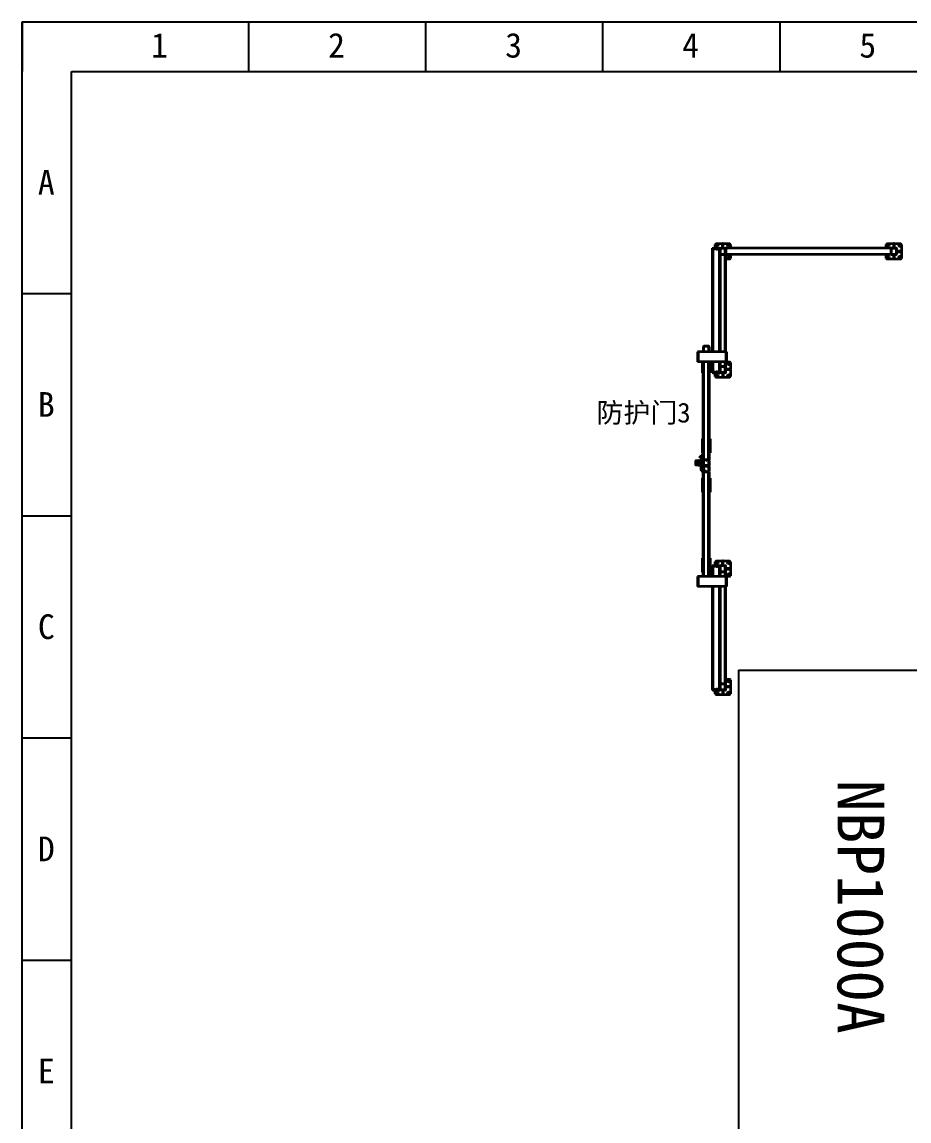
# Model space of a CAD drawing. Header units: millimetres. Extents: x 914 to 910632, y -176 to 682692.
# Drawn here: x 2233.1 to 2322.9, y 1869.6 to 1980.9 of the extents above; entities that cross this region are included whole.
import ezdxf

# ---------------------------------------------------------------- set-up
doc = ezdxf.new("R2010")
doc.units = ezdxf.units.MM
doc.linetypes.add('EB_DASHDOT', pattern=[39, 30, -3, 3, -3])
doc.layers.add('尺寸线层', color=3, linetype='Continuous', lineweight=18)
doc.layers.add('建筑', color=4, linetype='Continuous')
doc.styles.add('宋体', font='')
doc.styles.get('宋体').set_extended_font_data('宋体')

# ---------------------------------------------------------------- blocks, each defined once
blk = doc.blocks.new('后左')
at = {"color": 4, "linetype": 'Continuous', "lineweight": 35}
for p, q in [((-590.5, 734.7), (-595.5, 729.7)), ((-595.5, 687.2), (-595.5, 729.7)), ((-590.5, 734.7), (-548, 734.7)), ((-548, 734.7), (-543, 734.7)), ((-548, 709.7), (-548, 734.7)), ((-548, 704.7), (-548, 709.7)), ((-548, 709.7), (-543, 709.7)), ((-543, 734.7), (-500.5, 734.7)), ((-543, 709.7), (-543, 734.7)), ((-543, 704.7), (-543, 709.7)), ((-495.5, 729.7), (-500.5, 734.7)), ((-495.5, 729.7), (-495.5, 687.2)), ((-595.5, 687.2), (-595.5, 682.2)), ((-595.5, 687.2), (-570.5, 687.2)), ((-595.5, 639.7), (-595.5, 682.2)), ((-595.5, 682.2), (-570.5, 682.2)), ((-595.5, 639.7), (-590.5, 634.7)), ((-570.5, 687.2), (-570.5, 682.2)), ((-570.5, 687.2), (-565.5, 687.2)), ((-570.5, 682.2), (-565.5, 682.2)), ((-565.5, 699.7), (-565.5, 669.7)), ((-565.5, 664.7), (-565.5, -395.3)), ((-565.5, 664.7), (-525.5, 664.7)), ((-563, 699.7), (-563, 669.7)), ((-530.5, 704.7), (-560.5, 704.7)), ((-530.5, 702.2), (-560.5, 702.2)), ((-560.5, 667.2), (-530.5, 667.2)), ((-560.5, 664.7), (-530.5, 664.7)), ((-528, 669.7), (-528, 699.7)), ((-525.5, 669.7), (-525.5, 699.7)), ((-525.5, 687.2), (-520.5, 687.2)), ((-525.5, 682.2), (-520.5, 682.2)), ((-525.5, 664.7), (-525.5, -395.3)), ((-520.5, 687.2), (-520.5, 682.2)), ((-520.5, 687.2), (-495.5, 687.2)), ((-520.5, 682.2), (-495.5, 682.2)), ((-500.5, 634.7), (-495.5, 639.7)), ((-495.5, 687.2), (-495.5, 682.2)), ((-495.5, 682.2), (-495.5, 639.7)), ((-565.5, 634.7), (-590.5, 634.7)), ((-500.5, 634.7), (-525.5, 634.7)), ((-590.5, -365.3), (-595.5, -370.3)), ((-595.5, -412.8), (-595.5, -370.3)), ((-595.5, -412.8), (-595.5, -417.8)), ((-570.5, -412.8), (-595.5, -412.8)), ((-595.5, -460.3), (-595.5, -417.8)), ((-570.5, -417.8), (-595.5, -417.8)), ((-590.5, -365.3), (-565.5, -365.3)), ((-570.5, -412.8), (-570.5, -417.8)), ((-565.5, -412.8), (-570.5, -412.8)), ((-565.5, -417.8), (-570.5, -417.8)), ((-565.5, -395.3), (-525.5, -395.3)), ((-565.5, -400.3), (-565.5, -395.3)), ((-565.5, -430.3), (-565.5, -400.3)), ((99.5, -400.3), (-565.5, -400.3)), ((-563, -400.3), (-563, -430.3)), ((-530.5, -395.3), (-560.5, -395.3)), ((-530.5, -397.8), (-560.5, -397.8)), ((-528, -430.3), (-528, -400.3)), ((-525.5, -365.3), (-500.5, -365.3)), ((99.5, -395.3), (-525.5, -395.3)), ((-525.5, -430.3), (-525.5, -400.3)), ((-495.5, -370.3), (-500.5, -365.3)), ((-495.5, -370.3), (-495.5, -395.3)), ((99.5, -392.3), (164.5, -392.3)), ((99.5, -392.3), (99.5, -396)), ((99.5, -396), (99.5, -573.5)), ((99.5, -396), (164.5, -396)), ((169.5, -365.3), (164.5, -370.3)), ((164.5, -392.3), (164.5, -370.3)), ((164.5, -392.3), (164.5, -396)), ((199.5, -395.3), (164.5, -395.3)), ((164.5, -396), (164.5, -573.5)), ((234.5, -400.3), (164.5, -400.3)), ((169.5, -365.3), (212, -365.3)), ((194.5, -400.3), (194.5, -430.3)), ((197, -400.3), (197, -430.3)), ((229.5, -395.3), (199.5, -395.3)), ((229.5, -397.8), (199.5, -397.8)), ((217, -365.3), (212, -365.3)), ((212, -365.3), (212, -390.3)), ((217, -390.3), (212, -390.3)), ((212, -390.3), (212, -395.3)), ((217, -365.3), (259.5, -365.3)), ((217, -365.3), (217, -390.3)), ((217, -390.3), (217, -395.3)), ((234.5, -395.3), (229.5, -395.3)), ((232, -430.3), (232, -400.3)), ((234.5, -395.3), (234.5, -400.3)), ((234.5, -400.3), (234.5, -430.3)), ((234.5, -412.8), (239.5, -412.8)), ((234.5, -417.8), (239.5, -417.8)), ((239.5, -412.8), (239.5, -417.8)), ((239.5, -412.8), (264.5, -412.8)), ((239.5, -417.8), (264.5, -417.8)), ((264.5, -370.3), (259.5, -365.3)), ((264.5, -370.3), (264.5, -412.8)), ((264.5, -412.8), (264.5, -417.8)), ((264.5, -417.8), (264.5, -460.3)), ((1449.5, -365.3), (1444.5, -370.3)), ((1444.5, -412.8), (1444.5, -370.3)), ((1444.5, -412.8), (1444.5, -417.8)), ((1469.5, -412.8), (1444.5, -412.8)), ((1444.5, -460.3), (1444.5, -417.8)), ((1469.5, -417.8), (1444.5, -417.8)), ((1449.5, -365.3), (1492, -365.3)), ((1469.5, -412.8), (1469.5, -417.8)), ((1474.5, -412.8), (1469.5, -412.8)), ((1474.5, -417.8), (1469.5, -417.8)), ((1479.5, -395.3), (1474.5, -395.3)), ((1474.5, -400.3), (1474.5, -395.3)), ((1474.5, -430.3), (1474.5, -400.3)), ((1544.5, -400.3), (1474.5, -400.3)), ((1477, -400.3), (1477, -430.3)), ((1509.5, -395.3), (1479.5, -395.3)), ((1509.5, -397.8), (1479.5, -397.8)), ((1492, -365.3), (1497, -365.3)), ((1492, -390.3), (1492, -365.3)), ((1492, -390.3), (1497, -390.3)), ((1492, -395.3), (1492, -390.3)), ((1497, -365.3), (1539.5, -365.3)), ((1497, -390.3), (1497, -365.3)), ((1497, -395.3), (1497, -390.3)), ((1544.5, -395.3), (1509.5, -395.3)), ((1512, -430.3), (1512, -400.3)), ((1514.5, -430.3), (1514.5, -400.3)), ((1544.5, -370.3), (1539.5, -365.3)), ((1544.5, -370.3), (1544.5, -392.3)), ((1544.5, -392.3), (1544.5, -396)), ((1544.5, -392.3), (1609.5, -392.3)), ((1544.5, -396), (1609.5, -396)), ((1544.5, -396), (1544.5, -573.5)), ((1609.5, -392.3), (1609.5, -396)), ((2239.5, -395.3), (1609.5, -395.3)), ((1609.5, -396), (1609.5, -573.5)), ((2274.5, -400.3), (1609.5, -400.3)), ((2209.5, -365.3), (2204.5, -370.3)), ((2204.5, -395.3), (2204.5, -370.3)), ((2209.5, -365.3), (2252, -365.3)), ((2234.5, -400.3), (2234.5, -430.3)), ((2237, -400.3), (2237, -430.3)), ((2269.5, -395.3), (2239.5, -395.3)), ((2269.5, -397.8), (2239.5, -397.8)), ((2257, -365.3), (2252, -365.3)), ((2252, -365.3), (2252, -390.3)), ((2257, -390.3), (2252, -390.3)), ((2252, -390.3), (2252, -395.3)), ((2257, -365.3), (2299.5, -365.3)), ((2257, -365.3), (2257, -390.3)), ((2257, -390.3), (2257, -395.3)), ((2274.5, -395.3), (2269.5, -395.3)), ((2272, -430.3), (2272, -400.3)), ((2274.5, -395.3), (2274.5, -400.3)), ((2274.5, -400.3), (2274.5, -430.3)), ((2274.5, -412.8), (2279.5, -412.8)), ((2274.5, -417.8), (2279.5, -417.8)), ((2279.5, -412.8), (2279.5, -417.8)), ((2279.5, -412.8), (2304.5, -412.8)), ((2279.5, -417.8), (2304.5, -417.8)), ((2304.5, -370.3), (2299.5, -365.3)), ((2304.5, -370.3), (2304.5, -412.8)), ((2304.5, -412.8), (2304.5, -417.8)), ((2304.5, -417.8), (2304.5, -460.3)), ((-595.5, -460.3), (-590.5, -465.3)), ((-565.5, -465.3), (-590.5, -465.3)), ((-565.5, -435.3), (-565.5, -430.3)), ((99.5, -430.3), (-565.5, -430.3)), ((-565.5, -435.3), (99.5, -435.3)), ((-565.5, -438), (-565.5, -435.3)), ((-565.5, -480.5), (-565.5, -438)), ((-565.5, -438), (99.5, -438)), ((-565.5, -483.3), (-565.5, -480.5)), ((-565.5, -480.5), (99.5, -480.5)), ((-565.5, -483.3), (99.5, -483.3)), ((-560.5, -432.8), (-530.5, -432.8)), ((234.5, -430.3), (164.5, -430.3)), ((164.5, -435.3), (234.5, -435.3)), ((164.5, -438), (234.5, -438)), ((164.5, -480.5), (234.5, -480.5)), ((164.5, -483.3), (234.5, -483.3)), ((164.5, -489.8), (184.6, -489.8)), ((184.6, -489.8), (184.6, -501.8)), ((199.5, -432.8), (229.5, -432.8)), ((234.5, -430.3), (234.5, -435.3)), ((234.5, -438), (234.5, -435.3)), ((234.5, -480.5), (234.5, -438)), ((259.5, -465.3), (234.5, -465.3)), ((234.5, -480.5), (234.5, -483.3)), ((259.5, -465.3), (264.5, -460.3)), ((1444.5, -460.3), (1449.5, -465.3)), ((1474.5, -465.3), (1449.5, -465.3)), ((1474.5, -435.3), (1474.5, -430.3)), ((1544.5, -430.3), (1474.5, -430.3)), ((1474.5, -435.3), (1544.5, -435.3)), ((1474.5, -438), (1474.5, -435.3)), ((1474.5, -480.5), (1474.5, -438)), ((1474.5, -438), (1544.5, -438)), ((1474.5, -483.3), (1474.5, -480.5)), ((1474.5, -480.5), (1544.5, -480.5)), ((1474.5, -483.3), (1544.5, -483.3)), ((1479.5, -432.8), (1509.5, -432.8)), ((1481.8, -489.8), (1481.8, -501.8)), ((1481.8, -489.8), (1544.5, -489.8)), ((1508.8, -483.3), (1508.8, -484.8)), ((1508.8, -484.8), (1533.6, -484.8)), ((1511.8, -484.8), (1511.8, -489.8)), ((1531.8, -489.8), (1531.8, -484.8)), ((1533.6, -484.8), (1534.8, -484.8)), ((1534.8, -484.8), (1534.8, -483.3)), ((2274.5, -430.3), (1609.5, -430.3)), ((1609.5, -435.3), (2274.5, -435.3)), ((1609.5, -438), (2274.5, -438)), ((1609.5, -480.5), (2274.5, -480.5)), ((1609.5, -483.3), (2274.5, -483.3)), ((2239.5, -432.8), (2269.5, -432.8)), ((2274.5, -430.3), (2274.5, -435.3)), ((2274.5, -438), (2274.5, -435.3)), ((2274.5, -480.5), (2274.5, -438)), ((2299.5, -465.3), (2274.5, -465.3)), ((2274.5, -480.5), (2274.5, -483.3)), ((2299.5, -465.3), (2304.5, -460.3)), ((64.6, -506.8), (64.6, -536.8)), ((67.1, -506.8), (67.1, -536.8)), ((99.5, -501.8), (69.6, -501.8)), ((99.5, -504.3), (69.6, -504.3)), ((69.6, -539.3), (99.5, -539.3)), ((69.6, -541.8), (99.5, -541.8)), ((164.5, -501.8), (184.6, -501.8)), ((794.6, -506.8), (164.5, -506.8)), ((794.6, -536.8), (164.5, -536.8)), ((794.6, -541.8), (164.5, -541.8)), ((234.6, -546.8), (164.5, -546.8)), ((184.6, -496.8), (234.6, -496.8)), ((794.6, -501.8), (184.6, -501.8)), ((234.6, -496.8), (234.6, -501.8)), ((234.6, -541.8), (234.6, -546.8)), ((659.6, -501.8), (659.6, -496.8)), ((659.6, -496.8), (749.6, -496.8)), ((659.6, -546.8), (659.6, -541.8)), ((749.6, -546.8), (659.6, -546.8)), ((749.6, -496.8), (749.6, -501.8)), ((749.6, -541.8), (749.6, -546.8)), ((765.6, -549.8), (765.6, -553.8)), ((776.6, -549.8), (765.6, -549.8)), ((765.6, -553.8), (776.6, -553.8)), ((771.6, -560.8), (771.1, -561.3)), ((771.1, -561.3), (771.1, -563.3)), ((771.1, -561.3), (782.1, -561.3)), ((771.1, -563.3), (771.6, -563.8)), ((771.1, -563.3), (782.1, -563.3)), ((781.6, -560.8), (771.6, -560.8)), ((771.6, -563.8), (781.6, -563.8)), ((773.1, -553.8), (773.1, -560.8)), ((800.6, -549.8), (776.6, -549.8)), ((776.6, -553.8), (776.6, -549.8)), ((854.6, -553.8), (776.6, -553.8)), ((780.1, -560.8), (780.1, -553.8)), ((782.1, -561.3), (781.6, -560.8)), ((781.6, -563.8), (782.1, -563.3)), ((782.1, -563.3), (782.1, -561.3)), ((794.6, -501.8), (794.6, -506.8)), ((794.6, -506.8), (794.6, -536.8)), ((794.6, -536.8), (794.6, -541.8)), ((797.1, -506.8), (797.1, -536.8)), ((799.6, -520.3), (797.1, -520.3)), ((797.1, -523.3), (799.6, -523.3)), ((799.5, -549.8), (799.5, -541.8)), ((799.5, -572.4), (799.5, -553.8)), ((829.6, -501.8), (799.6, -501.8)), ((829.6, -504.3), (799.6, -504.3)), ((799.6, -523.3), (799.6, -520.3)), ((799.6, -539.3), (829.6, -539.3)), ((799.6, -541.8), (829.6, -541.8)), ((800.6, -544.8), (800.6, -541.8)), ((800.6, -544.8), (803.6, -544.8)), ((800.6, -549.8), (800.6, -544.8)), ((800.6, -549.8), (828.6, -549.8)), ((803.6, -544.8), (803.6, -541.8)), ((803.6, -544.8), (825.6, -544.8)), ((807.6, -556.8), (807.6, -553.8)), ((807.6, -556.8), (809.6, -556.8)), ((809.6, -563.8), (809.1, -564.3)), ((809.1, -564.3), (809.1, -566.3)), ((809.1, -564.3), (814.6, -564.3)), ((809.6, -556.8), (809.6, -553.8)), ((809.6, -556.8), (819.6, -556.8)), ((814.6, -563.8), (809.6, -563.8)), ((811.6, -556.8), (811.6, -563.8)), ((819.6, -563.8), (814.6, -563.8)), ((814.6, -564.3), (820.1, -564.3)), ((817.6, -563.8), (817.6, -556.8)), ((819.6, -553.8), (819.6, -556.8)), ((819.6, -556.8), (821.6, -556.8)), ((820.1, -564.3), (819.6, -563.8)), ((820.1, -566.3), (820.1, -564.3)), ((821.6, -556.8), (821.6, -553.8)), ((825.6, -541.8), (825.6, -544.8)), ((825.6, -544.8), (828.6, -544.8)), ((828.6, -544.8), (828.6, -541.8)), ((828.6, -549.8), (828.6, -544.8)), ((840.6, -549.8), (828.6, -549.8)), ((829.7, -549.8), (829.7, -541.8)), ((829.7, -572.4), (829.7, -553.8)), ((831.8, -506.8), (831.8, -536.8)), ((832.1, -536.8), (832.1, -506.8)), ((834.3, -506.8), (834.3, -536.8)), ((834.6, -536.8), (834.6, -506.8)), ((866.8, -501.8), (836.8, -501.8)), ((866.8, -504.3), (836.8, -504.3)), ((836.8, -539.3), (866.8, -539.3)), ((836.8, -541.8), (866.8, -541.8)), ((840.6, -541.8), (840.6, -544.8)), ((840.6, -544.8), (843.6, -544.8)), ((840.6, -544.8), (840.6, -549.8)), ((840.6, -549.8), (868.6, -549.8)), ((843.6, -544.8), (843.6, -541.8)), ((843.6, -544.8), (865.6, -544.8)), ((849.1, -553.8), (849.1, -556.3)), ((849.1, -556.3), (849.6, -556.8)), ((849.1, -556.3), (860.1, -556.3)), ((849.6, -556.8), (854.6, -556.8)), ((852.3, -538), (852.3, -538)), ((852.5, -538.1), (852.7, -538)), ((852.7, -538), (852.7, -538)), ((852.9, -538.1), (853.1, -538)), ((853.1, -538), (853.1, -538)), ((853.3, -538.1), (853.5, -538)), ((853.6, -538), (853.5, -538)), ((853.7, -538.1), (853.9, -538)), ((854, -538), (853.9, -538)), ((854.1, -538.1), (854.3, -538)), ((854.4, -538), (854.3, -538)), ((854.5, -538.1), (854.7, -538)), ((854.6, -549.8), (854.6, -553.8)), ((854.6, -553.8), (865.6, -553.8)), ((854.6, -556.8), (859.6, -556.8)), ((854.8, -538), (854.7, -538)), ((854.9, -538.1), (855.1, -538)), ((855.2, -538), (855.1, -538)), ((855.3, -538.1), (855.5, -538)), ((855.6, -538), (855.5, -538)), ((855.7, -538.1), (855.9, -538)), ((856, -538), (855.9, -538)), ((856.1, -538.1), (856.4, -538)), ((856.4, -538), (856.4, -538)), ((856.5, -538.1), (856.8, -538)), ((856.8, -538), (856.8, -538)), ((856.9, -538.1), (857.2, -538)), ((858, -532.4), (857.1, -532.8)), ((857.2, -538), (857.2, -538)), ((857.4, -538.1), (857.6, -538)), ((857.6, -538), (857.6, -538)), ((857.8, -538.1), (858, -538)), ((858, -538), (858, -538)), ((860, -532.8), (859.1, -532.4)), ((859.6, -556.8), (860.1, -556.3)), ((860.1, -556.3), (860.1, -553.8)), ((865.6, -541.8), (865.6, -544.8)), ((865.6, -544.8), (868.6, -544.8)), ((865.6, -553.8), (865.6, -549.8)), ((869.3, -520.3), (866.8, -520.3)), ((866.8, -523.3), (866.8, -520.3)), ((866.8, -523.3), (869.3, -523.3)), ((868.6, -541.8), (866.8, -541.8)), ((868.6, -541.8), (868.6, -544.8)), ((868.6, -544.8), (868.6, -549.8)), ((869.3, -536.8), (869.3, -506.8)), ((1481.8, -501.8), (871.8, -501.8)), ((871.8, -506.8), (871.8, -501.8)), ((871.8, -536.8), (871.8, -506.8)), ((1544.5, -506.8), (871.8, -506.8)), ((871.8, -541.8), (871.8, -536.8)), ((1544.5, -536.8), (871.8, -536.8)), ((1544.5, -541.8), (871.8, -541.8)), ((911.8, -501.8), (911.8, -496.8)), ((911.8, -496.8), (1001.8, -496.8)), ((911.8, -546.8), (911.8, -541.8)), ((1001.8, -546.8), (911.8, -546.8)), ((1001.8, -496.8), (1001.8, -501.8)), ((1001.8, -541.8), (1001.8, -546.8)), ((1426.8, -501.8), (1426.8, -496.8)), ((1426.8, -496.8), (1481.8, -496.8)), ((1426.8, -546.8), (1426.8, -541.8)), ((1516.8, -546.8), (1426.8, -546.8)), ((1481.8, -501.8), (1544.5, -501.8)), ((1516.8, -541.8), (1516.8, -546.8)), ((99.5, -573.5), (164.5, -573.5)), ((99.5, -573.5), (99.5, -577.3)), ((99.5, -577.3), (164.5, -577.3)), ((164.5, -573.5), (164.5, -577.3)), ((829.7, -572.4), (799.5, -572.4)), ((799.6, -588.9), (799.6, -573.4)), ((828.6, -589.9), (800.6, -589.9)), ((803.6, -583.2), (810.6, -583.2)), ((810.6, -587.5), (803.6, -587.5)), ((809.1, -566.3), (809.6, -566.8)), ((809.1, -566.3), (814.6, -566.3)), ((809.6, -566.8), (819.6, -566.8)), ((814.6, -566.3), (820.1, -566.3)), ((818.6, -583.2), (825.6, -583.2)), ((825.6, -587.5), (818.6, -587.5)), ((819.6, -566.8), (820.1, -566.3)), ((829.6, -573.4), (829.6, -588.9)), ((1544.5, -573.5), (1544.5, -577.3)), ((1544.5, -573.5), (1609.5, -573.5)), ((1544.5, -577.3), (1609.5, -577.3)), ((1609.5, -573.5), (1609.5, -577.3))]:
    blk.add_line(p, q, dxfattribs=at)
at = {"color": 4, "linetype": 'Continuous', "lineweight": 35, "flags": 128}
for points in [[(860.3, -539.3), (860.3, -537.7), (860.3, -536.2), (860.2, -534.9), (860.2, -533.9), (860.1, -533.2), (860, -532.8), (860, -532.8), (859.9, -533.2), (859.8, -533.9), (859.8, -534.9), (859.7, -536.2), (859.7, -537.7), (859.7, -539.3)], [(859.7, -539.3), (859.8, -538.1), (859.8, -536.9), (859.8, -535.8), (859.9, -535), (860, -534.6), (860, -534.5), (860.1, -534.8), (860.1, -535.4), (860.2, -536.3), (860.2, -537.5), (860.3, -538.9), (860.3, -539.3)]]:
    blk.add_lwpolyline(points, dxfattribs=at)
at = {"color": 4, "linetype": 'Continuous', "lineweight": 35}
for centre, radius in [((-583.5, 722.7), 7), ((-507.5, 722.7), 7), ((-583.5, 646.7), 7), ((-507.5, 646.7), 7), ((-583.5, -377.3), 7), ((-507.5, -377.3), 7), ((176.5, -377.3), 7), ((252.5, -377.3), 7), ((1456.5, -377.3), 7), ((1532.5, -377.3), 7), ((2216.5, -377.3), 7), ((2292.5, -377.3), 7), ((-583.5, -453.3), 7), ((-560.5, -454.3), 3), ((-560.5, -474.3), 3), ((-560.5, -454.3), 2.1), ((-560.5, -474.3), 2.1), ((229.5, -454.3), 3), ((229.5, -474.3), 3), ((229.5, -454.3), 2.1), ((229.5, -474.3), 2.1), ((252.5, -453.3), 7), ((1456.5, -453.3), 7), ((1479.5, -454.3), 3), ((1479.5, -474.3), 3), ((1479.5, -454.3), 2.1), ((1479.5, -474.3), 2.1), ((2269.5, -454.3), 3), ((2269.5, -474.3), 3), ((2269.5, -454.3), 2.1), ((2269.5, -474.3), 2.1), ((2292.5, -453.3), 7)]:
    blk.add_circle(centre, radius, dxfattribs=at)
for centre, radius, start, end in [((-560.5, 699.7), 5, 90, 180), ((-560.5, 669.7), 5, 180, 270), ((-560.5, 699.7), 2.5, 90, 180), ((-560.5, 669.7), 2.5, 180, 270), ((-530.5, 699.7), 5, 0, 90), ((-530.5, 699.7), 2.5, 0, 90), ((-530.5, 669.7), 5, 270, 0), ((-530.5, 669.7), 2.5, 270, 0), ((-560.5, -400.3), 5, 90, 180), ((-560.5, -400.3), 2.5, 90, 180), ((-530.5, -400.3), 5, 0, 90), ((-530.5, -400.3), 2.5, 0, 90), ((199.5, -400.3), 5, 90, 180), ((199.5, -400.3), 2.5, 90, 180), ((229.5, -400.3), 5, 0, 90), ((229.5, -400.3), 2.5, 0, 90), ((1479.5, -400.3), 5, 90, 180), ((1479.5, -400.3), 2.5, 90, 180), ((1509.5, -400.3), 5, 0, 90), ((1509.5, -400.3), 2.5, 0, 90), ((2239.5, -400.3), 5, 90, 180), ((2239.5, -400.3), 2.5, 90, 180), ((2269.5, -400.3), 5, 0, 90), ((2269.5, -400.3), 2.5, 0, 90), ((-560.5, -430.3), 5, 180, 270), ((-560.5, -430.3), 2.5, 180, 270), ((-530.5, -430.3), 2.5, 270, 0), ((-530.5, -430.3), 5, 270, 0), ((199.5, -430.3), 5, 180, 270), ((199.5, -430.3), 2.5, 180, 270), ((229.5, -430.3), 2.5, 270, 0), ((229.5, -430.3), 5, 270, 0), ((1479.5, -430.3), 5, 180, 270), ((1479.5, -430.3), 2.5, 180, 270), ((1509.5, -430.3), 5, 270, 0), ((1509.5, -430.3), 2.5, 270, 0), ((2239.5, -430.3), 5, 180, 270), ((2239.5, -430.3), 2.5, 180, 270), ((2269.5, -430.3), 2.5, 270, 0), ((2269.5, -430.3), 5, 270, 0), ((69.6, -506.8), 5, 90, 180), ((69.6, -536.8), 5, 180, 270), ((69.6, -506.8), 2.5, 90, 180), ((69.6, -536.8), 2.5, 180, 270), ((799.6, -506.8), 5, 90, 180), ((799.6, -536.8), 5, 180, 270), ((799.6, -506.8), 2.5, 90, 180), ((799.6, -536.8), 2.5, 180, 270), ((829.6, -506.8), 5, 0, 90), ((829.6, -506.8), 2.5, 0, 90), ((829.6, -536.8), 5, 270, 0), ((829.6, -536.8), 2.5, 270, 0), ((836.8, -506.8), 5, 90, 180), ((836.8, -536.8), 5, 180, 270), ((836.8, -506.8), 2.5, 90, 180), ((836.8, -536.8), 2.5, 180, 270), ((852.3, -538.6), 0.6, 90.03205, 201.82126), ((852.3, -538.6), 0.6, 325.17977, 89.94368), ((852.3, -538.7), 0.624, 23.90474, 88.50488), ((852.7, -538.6), 0.6, 325.15231, 89.95975), ((852.7, -538.6), 0.564, 19.94509, 92.45313), ((852.3, -538.6), 0.6, 334.79565, 22.44228), ((853.1, -538.6), 0.6, 325.15654, 89.95552), ((853.1, -538.7), 0.624, 23.89975, 88.50987), ((852.7, -538.6), 0.6, 334.78795, 22.47816), ((853.5, -538.7), 0.624, 23.90474, 88.50488), ((853.6, -538.6), 0.6, 325.17977, 89.94368), ((853.1, -538.6), 0.603, 334.93336, 22.33275), ((853.9, -538.6), 0.564, 19.95637, 92.44185), ((854, -538.6), 0.6, 325.15654, 89.95552), ((853.5, -538.6), 0.6, 334.79565, 22.44228), ((854.3, -538.7), 0.624, 23.89975, 88.50987), ((854.4, -538.6), 0.6, 325.15654, 89.95552), ((853.9, -538.6), 0.6, 334.81506, 22.45105), ((854.8, -538.6), 0.564, 19.94509, 92.45313), ((854.8, -538.6), 0.6, 325.15231, 89.95975), ((854.3, -538.6), 0.603, 334.93336, 22.33275), ((855.2, -538.6), 0.564, 19.9563, 92.45332), ((855.2, -538.6), 0.6, 325.15654, 89.95552), ((854.7, -538.6), 0.6, 334.78795, 22.47816), ((855.5, -538.7), 0.624, 23.89975, 88.50987), ((855.6, -538.6), 0.6, 325.15654, 89.95552), ((855.1, -538.6), 0.6, 334.81506, 22.45105), ((856, -538.6), 0.564, 19.94509, 92.45313), ((856, -538.6), 0.6, 325.15231, 89.95975), ((855.5, -538.6), 0.6, 334.79565, 22.44228), ((856.4, -538.6), 0.6, 325.15654, 89.95552), ((856.3, -538.7), 0.624, 23.89975, 88.50987), ((855.9, -538.6), 0.6, 334.78795, 22.47816), ((882, -537), 25.3, 170.50178, 182.74924), ((856.8, -538.6), 0.6, 325.17977, 89.94368), ((856.7, -538.7), 0.624, 23.90474, 88.50488), ((856.4, -538.6), 0.603, 334.93336, 22.33275), ((857.2, -538.6), 0.6, 325.15231, 89.95975), ((857.2, -538.6), 0.564, 19.94509, 92.45313), ((856.8, -538.6), 0.6, 334.79565, 22.44228), ((857.6, -538.6), 0.6, 325.15654, 89.95552), ((857.6, -538.7), 0.624, 23.89975, 88.50987), ((857.2, -538.6), 0.6, 334.81506, 22.45105), ((858, -538.6), 0.6, 325.15231, 89.95975), ((858, -538.7), 0.624, 23.90474, 88.50488), ((857.6, -538.6), 0.603, 334.93336, 22.33275), ((858, -538.6), 0.6, 334.79565, 22.44228), ((866.8, -506.8), 5, 0, 90), ((866.8, -506.8), 2.5, 0, 90), ((866.8, -536.8), 5, 270, 0), ((866.8, -536.8), 2.5, 270, 0), ((800.6, -573.4), 1, 90, 180), ((800.6, -588.9), 1, 180, 270), ((803.6, -585.4), 2.15, 90, 270), ((810.6, -585.4), 2.15, 270, 90), ((818.6, -585.4), 2.15, 90, 270), ((825.6, -585.4), 2.15, 270, 90), ((828.6, -573.4), 1, 0, 90), ((828.6, -588.9), 1, 270, 0)]:
    blk.add_arc(centre, radius, start, end, dxfattribs=at)
for points, knots in [([(851.7, -538.8), (851.7, -538.8), (851.7, -538.8), (851.6, -538.9), (851.6, -539.1), (851.6, -539.2), (851.6, -539.3)], [0, 0, 0, 0, 0.068908, 0.45973, 0.828586, 1, 1, 1, 1]), ([(852.8, -539.3), (852.8, -539.2), (852.8, -538.9), (852.8, -538.6), (852.8, -538.5), (852.8, -538.4)], [0, 0, 0, 0, 0.198781, 0.571544, 1, 1, 1, 1]), ([(853, -539.3), (852.9, -539.1), (852.9, -538.8), (852.8, -538.7), (852.8, -538.7)], [0, 0, 0, 0, 0.917868, 1, 1, 1, 1]), ([(853.2, -539.3), (853.2, -539.2), (853.2, -538.9), (853.2, -538.6), (853.2, -538.5), (853.2, -538.4)], [0, 0, 0, 0, 0.198792, 0.571577, 1, 1, 1, 1]), ([(853.6, -539.3), (853.6, -539.2), (853.6, -538.9), (853.6, -538.6), (853.6, -538.5), (853.7, -538.4)], [0, 0, 0, 0, 0.198781, 0.571544, 1, 1, 1, 1]), ([(854, -539.3), (854, -539.2), (854, -538.9), (854.1, -538.6), (854.1, -538.5), (854.1, -538.4)], [0, 0, 0, 0, 0.214571, 0.579988, 1, 1, 1, 1]), ([(854.4, -539.3), (854.4, -539.2), (854.4, -538.9), (854.5, -538.6), (854.5, -538.5), (854.5, -538.4)], [0, 0, 0, 0, 0.198791, 0.571522, 1, 1, 1, 1]), ([(854.8, -539.3), (854.8, -539.2), (854.9, -538.9), (854.9, -538.6), (854.9, -538.5), (854.9, -538.4)], [0, 0, 0, 0, 0.198781, 0.571544, 1, 1, 1, 1]), ([(855.3, -539.3), (855.3, -539.2), (855.3, -538.9), (855.3, -538.6), (855.3, -538.5), (855.3, -538.4)], [0, 0, 0, 0, 0.198792, 0.571577, 1, 1, 1, 1]), ([(855.7, -539.3), (855.7, -539.2), (855.7, -538.9), (855.7, -538.6), (855.7, -538.5), (855.7, -538.4)], [0, 0, 0, 0, 0.19878, 0.571544, 1, 1, 1, 1]), ([(856.1, -539.3), (856.1, -539.2), (856.1, -538.9), (856.1, -538.6), (856.1, -538.5), (856.1, -538.4)], [0, 0, 0, 0, 0.198781, 0.571544, 1, 1, 1, 1]), ([(856.5, -539.3), (856.5, -539.2), (856.5, -538.9), (856.5, -538.6), (856.5, -538.5), (856.5, -538.4)], [0, 0, 0, 0, 0.187389, 0.565425, 1, 1, 1, 1]), ([(856.9, -539.3), (856.9, -539.2), (856.9, -538.9), (856.9, -538.6), (856.9, -538.5), (856.9, -538.4)], [0, 0, 0, 0, 0.198781, 0.571544, 1, 1, 1, 1]), ([(857.3, -539.3), (857.3, -539.2), (857.3, -538.9), (857.3, -538.6), (857.3, -538.5), (857.3, -538.4)], [0, 0, 0, 0, 0.198792, 0.571577, 1, 1, 1, 1]), ([(858, -532.4), (858, -532.6), (857.9, -532.8), (857.8, -534.8), (857.7, -536.8), (857.7, -538), (857.7, -538.1)], [0, 0, 0, 0, 0.313748, 0.640355, 0.966971, 1, 1, 1, 1]), ([(857.7, -539.3), (857.7, -539.2), (857.7, -538.9), (857.7, -538.6), (857.7, -538.5), (857.7, -538.4)], [0, 0, 0, 0, 0.198781, 0.571544, 1, 1, 1, 1]), ([(858.6, -533.1), (858.6, -532.9), (858.6, -532.7), (858.5, -532.5), (858.2, -532.4), (858.1, -532.4), (858, -532.4)], [0, 0, 0, 0, 0.347111, 0.67856, 0.840148, 1, 1, 1, 1]), ([(858.1, -539.3), (858.1, -539.2), (858.1, -538.9), (858.1, -538.6), (858.1, -538.5), (858.1, -538.4)], [0, 0, 0, 0, 0.198781, 0.571544, 1, 1, 1, 1]), ([(858.2, -538.1), (858.2, -538.1), (858.3, -536.9), (858.3, -535.1), (858.4, -533.2), (858.5, -532.9), (858.6, -532.8)], [0, 0, 0, 0, 0.020141, 0.346763, 0.673379, 1, 1, 1, 1]), ([(859.1, -532.4), (859.1, -532.4), (859, -532.4), (858.8, -532.4), (858.6, -532.6), (858.6, -532.6), (858.5, -532.8), (858.5, -532.8)], [0, 0, 0, 0, 0.102033, 0.202041, 0.397644, 0.997031, 1, 1, 1, 1]), ([(858.5, -539.3), (858.5, -539.2), (858.5, -538.9), (858.5, -538.6), (858.5, -538.5), (858.5, -538.4)], [0, 0, 0, 0, 0.187389, 0.565425, 1, 1, 1, 1]), ([(858.8, -539.3), (858.8, -538.8), (858.8, -537.1), (858.9, -534.8), (859, -533), (859.1, -532.2), (859.1, -532.4), (859.1, -532.4)], [0, 0, 0, 0, 0.127727, 0.414356, 0.700977, 0.987609, 1, 1, 1, 1])]:
    blk.add_open_spline(points, degree=3, knots=knots, dxfattribs=at)
blk = doc.blocks.new('*U388')
blk.add_line((-2.5, 0), (2.5, 0))
blk = doc.blocks.new('*U389')
at = {"color": 0, "linetype": 'ByBlock', "lineweight": -2, "transparency": 16777216}
for p in [(0, 0), (0, -22.5), (0, -45), (0, -67.5)]:
    blk.add_blockref('*U388', p, dxfattribs=at)
blk = doc.blocks.new('制图图框')
for p, q in [((-2700.08, 789.32), (-2403.08, 789.32)), ((-2700.08, 579.32), (-2700.08, 789.32)), ((-2700.08, 789.32), (-2700.08, 784.32)), ((-2700.08, 789.32), (-2695.08, 789.32)), ((-2677.15, 789.32), (-2677.15, 784.32)), ((-2659.21, 789.32), (-2659.21, 784.32)), ((-2641.27, 789.32), (-2641.27, 784.32)), ((-2623.33, 789.32), (-2623.33, 784.32)), ((-2695.08, 784.32), (-2408.08, 784.32)), ((-2695.08, 584.32), (-2695.08, 784.32))]:
    blk.add_line(p, q)
blk.add_blockref('*U389', (-2697.58, 761.82))
at = {"style": '宋体'}
for s, p in [('1', (-2687.01, 785.71)), ('2', (-2669.07, 785.71)), ('3', (-2651.13, 785.71)), ('4', (-2633.2, 785.71)), ('5', (-2615.26, 785.71)), ('A', (-2698.47, 771.84)), ('B', (-2698.47, 749.34)), ('C', (-2698.47, 726.84)), ('D', (-2698.47, 704.34)), ('E', (-2698.47, 681.84))]:
    blk.add_text(s, height=2.5, dxfattribs=at).set_placement(p)

msp = doc.modelspace()

# ---------------------------------------------------------------- linework, layer by layer
at = {"color": 7, "linetype": 'Continuous'}
for p, q in [((2305.644, 1915.239), (2305.644, 1905.789)), ((2305.644, 1884.238), (2305.644, 1871.638))]:
    msp.add_line(p, q, dxfattribs=at)
at = {"layer": '建筑', "color": 0}
for q in [(2305.644, 1865.154), (2342.263, 1915.239)]:
    msp.add_line((2305.644, 1915.239), q, dxfattribs=at)

# ---------------------------------------------------------------- block references
msp.add_blockref('制图图框', (4933.158, 1191.56))
at = {"xscale": 0.01575, "yscale": 0.01575, "zscale": 0.01575, "rotation": 270}
msp.add_blockref('后左', (2310.61, 1949.061), dxfattribs=at)

# ---------------------------------------------------------------- texts
at = {"layer": '尺寸线层', "color": 4, "linetype": 'EB_DASHDOT', "insert": (2296.041, 1941.21), "char_height": 2, "width": 49.27374, "attachment_point": 5, "style": '宋体'}
msp.add_mtext('防护门3', dxfattribs=at)
at = {"layer": '建筑', "color": 0, "insert": (2320.415, 1904.137), "char_height": 4.725, "width": 15.91492, "attachment_point": 1, "rotation": 270, "style": '宋体'}
msp.add_mtext('{\\fSimSun|b0|i0|c134|p2;NBP1000A}', dxfattribs=at)

doc.saveas('drawing.dxf')
